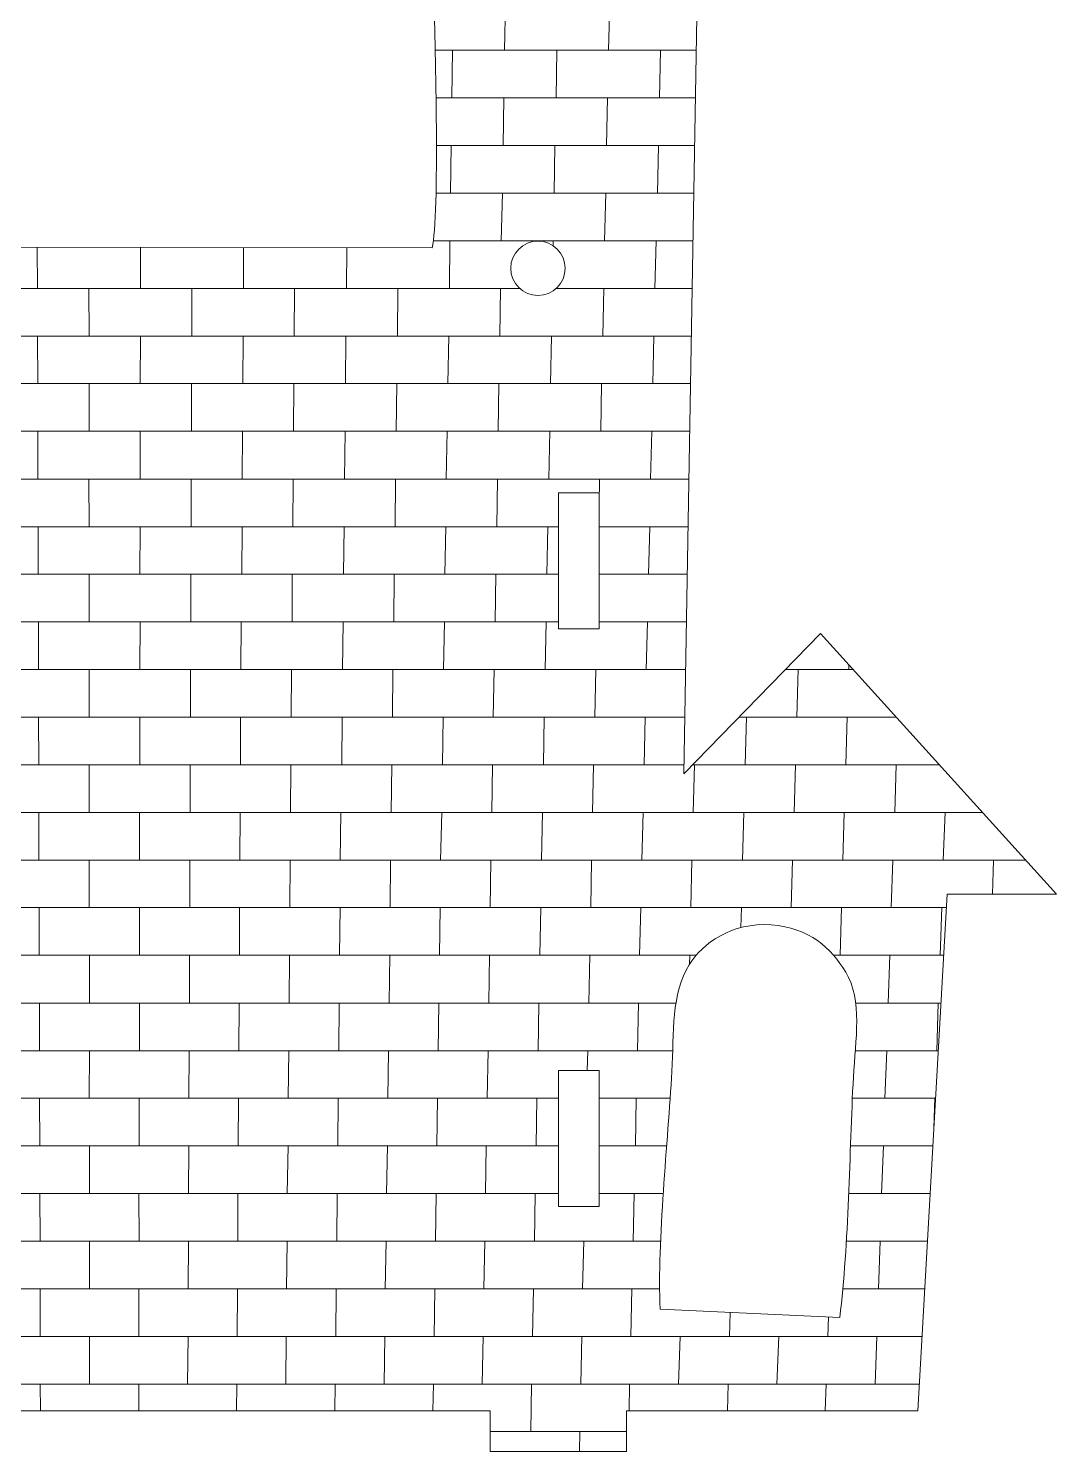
# Model space of a CAD drawing. Header units: millimetres. Extents: x 170 to 862, y -190 to 818.
# Drawn here: x 389.9 to 465.4, y -79.3 to 25.2 of the extents above; entities that cross this region are included whole.
import ezdxf

# ---------------------------------------------------------------- set-up
doc = ezdxf.new("R2010")
doc.units = ezdxf.units.MM
doc.header["$MEASUREMENT"] = 0
doc.layers.add('layer 1', color=7, linetype='Continuous')

msp = doc.modelspace()

# ---------------------------------------------------------------- linework, layer by layer
at = {"layer": 'layer 1', "color": 250, "lineweight": 9}
for points, knots in [([(319.8682, -76.3493), (319.8682, -76.3493), (343.8514, -76.3493), (343.8514, -76.3493), (343.8514, -76.3493), (343.8514, -76.3493), (343.8514, -79.3493), (343.8514, -79.3493), (343.8514, -79.3493), (343.8514, -79.3493), (353.8514, -79.3493), (353.8514, -79.3493), (353.8514, -79.3493), (353.8514, -79.3493), (353.8514, -76.3493), (353.8514, -76.3493), (353.8514, -76.3493), (353.8514, -76.3493), (423.8514, -76.3493), (423.8514, -76.3493), (423.8514, -76.3493), (423.8514, -76.3493), (423.8514, -79.3493), (423.8514, -79.3493), (423.8514, -79.3493), (423.8514, -79.3493), (433.8514, -79.3493), (433.8514, -79.3493), (433.8514, -79.3493), (433.8514, -79.3493), (433.8514, -76.3493), (433.8514, -76.3493), (433.8514, -76.3493), (433.8514, -76.3493), (455.2614, -76.3493), (455.2614, -76.3493), (455.2614, -76.3493), (455.2614, -76.3493), (457.417, -38.3999), (457.417, -38.3999), (457.417, -38.3999), (457.417, -38.3999), (465.449, -38.4031), (465.449, -38.4031), (465.449, -38.4031), (465.449, -38.4031), (448.1188, -19.24), (448.1188, -19.24), (448.1188, -19.24), (448.1188, -19.24), (438.0659, -29.5627), (438.0659, -29.5627), (438.0659, -29.5627), (438.0659, -29.5627), (439.0461, 27.5222), (439.0461, 27.5222), (439.0461, 27.5222), (439.0461, 27.5222), (456.0759, 27.3166), (456.0759, 27.3166), (456.0759, 27.3166), (454.5247, 28.3391), (452.9206, 28.9806), (451.3288, 30.0274), (451.3288, 30.0274), (444.0283, 34.8289), (437.2336, 40.3103), (432.8351, 48.2183), (432.8351, 48.2183), (430.8404, 51.8047), (430.1982, 54.4117), (429.1919, 58.8511), (429.1919, 58.8511), (428.3867, 57.4735), (427.9704, 55.4868), (427.2897, 53.819), (427.2897, 53.819), (426.6375, 52.2224), (425.9348, 50.3539), (425.2118, 48.8866), (425.2118, 48.8866), (423.4478, 45.3056), (422.1823, 43.0957), (420.1405, 39.9896), (420.1405, 39.9896), (415.8221, 33.42), (412.0871, 30.4764), (405.2336, 27.3613), (405.2336, 27.3613), (405.2336, 27.3613), (419.7266, 27.3214), (419.7266, 27.3214), (419.7266, 27.3214), (419.7929, 24.0482), (420.1467, 11.4736), (419.5791, 9.0804), (419.5791, 9.0804), (419.5791, 9.0804), (389.2877, 9.1505), (389.2877, 9.1505), (389.2877, 9.1505), (389.2877, 9.1505), (389.2097, 19.9821), (389.2097, 19.9821), (389.2097, 19.9821), (389.2097, 19.9821), (375.1066, 19.9921), (375.1066, 19.9921), (375.1066, 19.9921), (375.1066, 19.9921), (375.0034, 10.6007), (375.0034, 10.6007), (375.0034, 10.6007), (373.7262, 10.5512), (365.8784, 11.7012), (365.0527, 12.1687), (365.0527, 12.1687), (364.3386, 13.3816), (364.7405, 43.9697), (364.7927, 48.2832), (364.7927, 48.2832), (364.7927, 48.2832), (380.841, 48.2946), (380.841, 48.2946), (380.841, 48.2946), (380.74, 50.0304), (372.5591, 76.3162), (372.0121, 76.9632), (372.0121, 76.9632), (370.5152, 75.3409), (369.3858, 73.5545), (368.0849, 71.9493), (368.0849, 71.9493), (367.08, 70.71), (365.1664, 67.9084), (364.0811, 67.1754), (364.0811, 67.1754), (364.0811, 67.1754), (361.8784, 86.5585), (361.8784, 86.5585), (361.8784, 86.5585), (361.8784, 86.5585), (370.849, 86.6342), (370.849, 86.6342), (370.849, 86.6342), (370.0796, 88.0788), (368.4572, 90.101), (367.4871, 91.4431), (367.4871, 91.4431), (367.4871, 91.4431), (357.5621, 105.0883), (357.5621, 105.0883), (357.5621, 105.0883), (357.2269, 105.5332), (357.5734, 105.1591), (357.1671, 105.5796), (357.1671, 105.5796), (356.1305, 105.1028), (348.9504, 94.0412), (347.2331, 91.6573), (347.2331, 91.6573), (346.3093, 90.3753), (344.6368, 88.2551), (344.15, 86.9333), (344.15, 86.9333), (344.15, 86.9333), (351.9541, 86.9095), (351.9541, 86.9095), (351.9541, 86.9095), (352.0332, 84.6329), (350.0687, 75.6664), (349.5194, 72.157), (349.5194, 72.157), (349.3904, 71.3339), (349.2481, 70.5302), (349.113, 69.7136), (349.113, 69.7136), (349.113, 69.7136), (348.6788, 68.059), (348.6788, 68.059), (348.6788, 68.059), (348.6557, 68.0046), (348.5784, 67.7984), (348.5605, 67.842), (348.5605, 67.842), (348.5423, 67.886), (348.4821, 67.6949), (348.4347, 67.6268), (348.4347, 67.6268), (347.1042, 68.7098), (341.775, 75.8813), (340.5756, 76.9722), (340.5756, 76.9722), (339.9213, 76.3166), (338.5503, 71.3267), (338.2625, 70.3404), (338.2625, 70.3404), (337.2916, 67.0125), (332.0226, 51.5819), (331.8762, 49.7729), (331.8762, 49.7729), (331.8762, 49.7729), (346.2141, 49.7341), (346.2141, 49.7341), (346.2141, 49.7341), (346.2141, 49.7341), (342.3815, 24.6508), (342.3815, 24.6508), (342.3815, 24.6508), (341.7919, 21.3147), (342.0171, 19.978), (339.7257, 17.6474), (339.7257, 17.6474), (335.4128, 13.2606), (332.6263, 23.977), (331.9312, 27.3864), (331.9312, 27.3864), (331.2495, 30.7291), (329.9399, 41.8474), (328.6414, 42.8723), (328.6414, 42.8723), (325.0137, 40.4062), (322.5037, 16.4008), (305.2906, 6.0829), (305.2906, 6.0829), (303.3224, 4.9033), (301.0372, 4.6321), (299.2357, 3.6729), (299.2357, 3.6729), (299.2357, 3.6729), (315.3308, 3.5058), (315.3308, 3.5058), (315.3308, 3.5058), (316.0012, 1.9718), (317.4623, -31.6547), (317.6706, -36.4826), (317.6706, -36.4826), (318.2379, -49.6303), (319.5061, -63.2277), (319.8682, -76.3493)], [0, 0, 0, 0, 0.01639344, 0.01639344, 0.01639344, 0.01639344, 0.03278689, 0.03278689, 0.03278689, 0.03278689, 0.04918033, 0.04918033, 0.04918033, 0.04918033, 0.06557377, 0.06557377, 0.06557377, 0.06557377, 0.08196721, 0.08196721, 0.08196721, 0.08196721, 0.09836066, 0.09836066, 0.09836066, 0.09836066, 0.1147541, 0.1147541, 0.1147541, 0.1147541, 0.13114754, 0.13114754, 0.13114754, 0.13114754, 0.14754098, 0.14754098, 0.14754098, 0.14754098, 0.16393443, 0.16393443, 0.16393443, 0.16393443, 0.18032787, 0.18032787, 0.18032787, 0.18032787, 0.19672131, 0.19672131, 0.19672131, 0.19672131, 0.21311475, 0.21311475, 0.21311475, 0.21311475, 0.2295082, 0.2295082, 0.2295082, 0.2295082, 0.24590164, 0.24590164, 0.24590164, 0.24590164, 0.26229508, 0.26229508, 0.26229508, 0.26229508, 0.27868852, 0.27868852, 0.27868852, 0.27868852, 0.29508197, 0.29508197, 0.29508197, 0.29508197, 0.31147541, 0.31147541, 0.31147541, 0.31147541, 0.32786885, 0.32786885, 0.32786885, 0.32786885, 0.3442623, 0.3442623, 0.3442623, 0.3442623, 0.36065574, 0.36065574, 0.36065574, 0.36065574, 0.37704918, 0.37704918, 0.37704918, 0.37704918, 0.39344262, 0.39344262, 0.39344262, 0.39344262, 0.40983607, 0.40983607, 0.40983607, 0.40983607, 0.42622951, 0.42622951, 0.42622951, 0.42622951, 0.44262295, 0.44262295, 0.44262295, 0.44262295, 0.45901639, 0.45901639, 0.45901639, 0.45901639, 0.47540984, 0.47540984, 0.47540984, 0.47540984, 0.49180328, 0.49180328, 0.49180328, 0.49180328, 0.50819672, 0.50819672, 0.50819672, 0.50819672, 0.52459016, 0.52459016, 0.52459016, 0.52459016, 0.54098361, 0.54098361, 0.54098361, 0.54098361, 0.55737705, 0.55737705, 0.55737705, 0.55737705, 0.57377049, 0.57377049, 0.57377049, 0.57377049, 0.59016393, 0.59016393, 0.59016393, 0.59016393, 0.60655738, 0.60655738, 0.60655738, 0.60655738, 0.62295082, 0.62295082, 0.62295082, 0.62295082, 0.63934426, 0.63934426, 0.63934426, 0.63934426, 0.6557377, 0.6557377, 0.6557377, 0.6557377, 0.67213115, 0.67213115, 0.67213115, 0.67213115, 0.68852459, 0.68852459, 0.68852459, 0.68852459, 0.70491803, 0.70491803, 0.70491803, 0.70491803, 0.72131148, 0.72131148, 0.72131148, 0.72131148, 0.73770492, 0.73770492, 0.73770492, 0.73770492, 0.75409836, 0.75409836, 0.75409836, 0.75409836, 0.7704918, 0.7704918, 0.7704918, 0.7704918, 0.78688525, 0.78688525, 0.78688525, 0.78688525, 0.80327869, 0.80327869, 0.80327869, 0.80327869, 0.81967213, 0.81967213, 0.81967213, 0.81967213, 0.83606557, 0.83606557, 0.83606557, 0.83606557, 0.85245902, 0.85245902, 0.85245902, 0.85245902, 0.86885246, 0.86885246, 0.86885246, 0.86885246, 0.8852459, 0.8852459, 0.8852459, 0.8852459, 0.90163934, 0.90163934, 0.90163934, 0.90163934, 0.91803279, 0.91803279, 0.91803279, 0.91803279, 0.93442623, 0.93442623, 0.93442623, 0.93442623, 0.95081967, 0.95081967, 0.95081967, 0.95081967, 0.96721311, 0.96721311, 0.96721311, 0.96721311, 1, 1, 1, 1]), ([(427.3514, 9.5847), (428.456, 9.5847), (429.3514, 8.6893), (429.3514, 7.5847), (429.3514, 7.5847), (429.3514, 6.4801), (428.456, 5.5847), (427.3514, 5.5847), (427.3514, 5.5847), (426.2468, 5.5847), (425.3514, 6.4801), (425.3514, 7.5847), (425.3514, 7.5847), (425.3514, 8.6893), (426.2468, 9.5847), (427.3514, 9.5847)], [0, 0, 0, 0, 0.2, 0.2, 0.2, 0.2, 0.4, 0.4, 0.4, 0.4, 0.6, 0.6, 0.6, 0.6, 1, 1, 1, 1]), ([(428.8514, -8.9153), (428.8514, -8.9153), (431.8514, -8.9153), (431.8514, -8.9153), (431.8514, -8.9153), (431.8514, -8.9153), (431.8514, -18.9153), (431.8514, -18.9153), (431.8514, -18.9153), (431.8514, -18.9153), (428.8514, -18.9153), (428.8514, -18.9153), (428.8514, -18.9153), (428.8514, -18.9153), (428.8514, -8.9153), (428.8514, -8.9153)], [0, 0, 0, 0, 0.2, 0.2, 0.2, 0.2, 0.4, 0.4, 0.4, 0.4, 0.6, 0.6, 0.6, 0.6, 1, 1, 1, 1]), ([(449.5219, -69.5023), (449.5219, -69.5023), (436.3305, -68.8821), (436.3305, -68.8821), (436.3305, -68.8821), (436.0922, -63.8821), (436.9132, -56.5634), (437.1888, -51.4194), (437.1888, -51.4194), (437.3403, -48.5888), (437.1416, -45.6935), (438.461, -43.5806), (438.461, -43.5806), (439.443, -42.0085), (441.5819, -40.4493), (444.4776, -40.6532), (444.4776, -40.6532), (447.2913, -40.8509), (448.9243, -42.394), (449.9585, -44.1187), (449.9585, -44.1187), (451.2188, -46.2203), (450.6745, -49.05), (450.5251, -51.8414), (450.5251, -51.8414), (450.2269, -57.4077), (450.2013, -64.0902), (449.5219, -69.5023)], [0, 0, 0, 0, 0.125, 0.125, 0.125, 0.125, 0.25, 0.25, 0.25, 0.25, 0.375, 0.375, 0.375, 0.375, 0.5, 0.5, 0.5, 0.5, 0.625, 0.625, 0.625, 0.625, 0.75, 0.75, 0.75, 0.75, 1, 1, 1, 1]), ([(428.8514, -51.3493), (428.8514, -51.3493), (431.8514, -51.3493), (431.8514, -51.3493), (431.8514, -51.3493), (431.8514, -51.3493), (431.8514, -61.3493), (431.8514, -61.3493), (431.8514, -61.3493), (431.8514, -61.3493), (428.8514, -61.3493), (428.8514, -61.3493), (428.8514, -61.3493), (428.8514, -61.3493), (428.8514, -51.3493), (428.8514, -51.3493)], [0, 0, 0, 0, 0.2, 0.2, 0.2, 0.2, 0.4, 0.4, 0.4, 0.4, 0.6, 0.6, 0.6, 0.6, 1, 1, 1, 1])]:
    msp.add_open_spline(points, degree=3, knots=knots, dxfattribs=at)
at = {"layer": 'layer 1', "color": 242, "lineweight": 9}
for points in [[(424.9663, 27.1012), (424.9663, 27.1012), (424.8895, 23.6047), (424.8895, 23.6047)], [(432.5439, 23.6047), (432.5439, 23.6047), (432.6207, 27.1012), (432.6207, 27.1012)], [(419.8077, 23.6047), (419.8077, 23.6047), (438.9788, 23.6047), (438.9788, 23.6047)], [(421.0751, 23.6047), (421.0751, 23.6047), (421.0239, 20.1082), (421.0239, 20.1082)], [(428.6783, 20.1082), (428.6783, 20.1082), (428.7295, 23.6047), (428.7295, 23.6047)], [(436.3583, 23.6047), (436.3583, 23.6047), (436.2815, 20.1082), (436.2815, 20.1082)], [(419.8677, 20.1082), (419.8677, 20.1082), (438.9188, 20.1082), (438.9188, 20.1082)], [(424.8383, 20.1082), (424.8383, 20.1082), (424.7871, 16.6117), (424.7871, 16.6117)], [(432.3903, 16.6117), (432.3903, 16.6117), (432.4671, 20.1082), (432.4671, 20.1082)], [(419.8959, 16.6117), (419.8959, 16.6117), (438.8588, 16.6117), (438.8588, 16.6117)], [(420.9727, 16.6117), (420.9727, 16.6117), (420.9215, 13.1152), (420.9215, 13.1152)], [(428.5503, 13.1152), (428.5503, 13.1152), (428.6015, 16.6117), (428.6015, 16.6117)], [(436.2047, 16.6117), (436.2047, 16.6117), (436.1279, 13.1152), (436.1279, 13.1152)], [(419.867, 13.1152), (419.867, 13.1152), (438.7987, 13.1152), (438.7987, 13.1152)], [(424.7359, 13.1152), (424.7359, 13.1152), (424.6591, 9.5998), (424.6591, 9.5998)], [(432.2367, 9.5998), (432.2367, 9.5998), (432.3391, 13.1152), (432.3391, 13.1152)], [(419.669, 9.5998), (419.669, 9.5998), (438.7384, 9.5998), (438.7384, 9.5998)], [(420.8703, 9.5998), (420.8703, 9.5998), (420.8447, 6.1033), (420.8447, 6.1033)], [(428.4657, 9.2457), (428.4657, 9.2457), (428.4735, 9.5998), (428.4735, 9.5998)], [(436.0255, 9.5998), (436.0255, 9.5998), (435.9487, 6.1033), (435.9487, 6.1033)], [(390.5632, 9.1475), (390.5632, 9.1475), (390.5855, 6.1033), (390.5855, 6.1033)], [(398.1631, 6.1033), (398.1631, 6.1033), (398.1631, 9.13), (398.1631, 9.13)], [(405.7151, 9.1125), (405.7151, 9.1125), (405.7151, 6.1033), (405.7151, 6.1033)], [(413.2927, 6.1033), (413.2927, 6.1033), (413.3146, 9.0949), (413.3146, 9.0949)], [(305.3235, 6.1033), (305.3235, 6.1033), (426.0077, 6.1033), (426.0077, 6.1033)], [(394.3487, 6.1033), (394.3487, 6.1033), (394.3743, 2.6068), (394.3743, 2.6068)], [(401.9263, 2.6068), (401.9263, 2.6068), (401.9263, 6.1033), (401.9263, 6.1033)], [(409.4783, 6.1033), (409.4783, 6.1033), (409.4527, 2.6068), (409.4527, 2.6068)], [(417.0303, 2.6068), (417.0303, 2.6068), (417.0559, 6.1033), (417.0559, 6.1033)], [(424.6079, 6.1033), (424.6079, 6.1033), (424.5567, 2.6068), (424.5567, 2.6068)], [(428.6951, 6.1033), (428.6951, 6.1033), (438.6783, 6.1033), (438.6783, 6.1033)], [(432.1087, 2.6068), (432.1087, 2.6068), (432.1855, 6.1033), (432.1855, 6.1033)], [(315.4988, 2.6068), (315.4988, 2.6068), (438.6183, 2.6068), (438.6183, 2.6068)], [(390.5855, 2.6068), (390.5855, 2.6068), (390.6111, -0.8897), (390.6111, -0.8897)], [(398.1375, -0.8897), (398.1375, -0.8897), (398.1631, 2.6068), (398.1631, 2.6068)], [(405.6895, 2.6068), (405.6895, 2.6068), (405.6639, -0.8897), (405.6639, -0.8897)], [(413.2159, -0.8897), (413.2159, -0.8897), (413.2415, 2.6068), (413.2415, 2.6068)], [(420.7935, 2.6068), (420.7935, 2.6068), (420.7423, -0.8897), (420.7423, -0.8897)], [(428.2687, -0.8897), (428.2687, -0.8897), (428.3455, 2.6068), (428.3455, 2.6068)], [(435.8719, 2.6068), (435.8719, 2.6068), (435.7951, -0.8897), (435.7951, -0.8897)], [(332.9046, -0.8897), (332.9046, -0.8897), (438.5582, -0.8897), (438.5582, -0.8897)], [(394.3743, -0.8897), (394.3743, -0.8897), (394.3743, -4.3862), (394.3743, -4.3862)], [(401.9007, -4.3862), (401.9007, -4.3862), (401.9007, -0.8897), (401.9007, -0.8897)], [(409.4271, -0.8897), (409.4271, -0.8897), (409.4015, -4.3862), (409.4015, -4.3862)], [(416.9279, -4.3862), (416.9279, -4.3862), (416.9791, -0.8897), (416.9791, -0.8897)], [(424.4799, -0.8897), (424.4799, -0.8897), (424.4287, -4.3862), (424.4287, -4.3862)], [(431.9807, -4.3862), (431.9807, -4.3862), (432.0319, -0.8897), (432.0319, -0.8897)], [(334.6605, -4.3862), (334.6605, -4.3862), (438.4982, -4.3862), (438.4982, -4.3862)], [(390.6111, -4.3862), (390.6111, -4.3862), (390.6111, -7.9016), (390.6111, -7.9016)], [(398.1375, -7.9016), (398.1375, -7.9016), (398.1375, -4.3862), (398.1375, -4.3862)], [(405.6383, -4.3862), (405.6383, -4.3862), (405.6127, -7.9016), (405.6127, -7.9016)], [(413.1391, -7.9016), (413.1391, -7.9016), (413.1903, -4.3862), (413.1903, -4.3862)], [(420.6911, -4.3862), (420.6911, -4.3862), (420.6143, -7.9016), (420.6143, -7.9016)], [(428.1407, -7.9016), (428.1407, -7.9016), (428.2175, -4.3862), (428.2175, -4.3862)], [(435.7183, -4.3862), (435.7183, -4.3862), (435.6159, -7.9016), (435.6159, -7.9016)], [(334.951, -7.9016), (334.951, -7.9016), (438.4378, -7.9016), (438.4378, -7.9016)], [(394.3487, -7.9016), (394.3487, -7.9016), (394.3743, -11.3981), (394.3743, -11.3981)], [(401.8751, -11.3981), (401.8751, -11.3981), (401.8751, -7.9016), (401.8751, -7.9016)], [(409.3759, -7.9016), (409.3759, -7.9016), (409.3503, -11.3981), (409.3503, -11.3981)], [(416.8511, -11.3981), (416.8511, -11.3981), (416.8767, -7.9016), (416.8767, -7.9016)], [(424.3775, -7.9016), (424.3775, -7.9016), (424.3263, -11.3981), (424.3263, -11.3981)], [(431.8514, -9.7386), (431.8514, -9.7386), (431.8783, -7.9016), (431.8783, -7.9016)], [(348.8514, -11.3981), (348.8514, -11.3981), (428.8514, -11.3981), (428.8514, -11.3981)], [(390.6367, -11.3981), (390.6367, -11.3981), (390.6367, -14.8946), (390.6367, -14.8946)], [(398.1119, -14.8946), (398.1119, -14.8946), (398.1375, -11.3981), (398.1375, -11.3981)], [(405.6127, -11.3981), (405.6127, -11.3981), (405.5871, -14.8946), (405.5871, -14.8946)], [(413.0623, -14.8946), (413.0623, -14.8946), (413.1135, -11.3981), (413.1135, -11.3981)], [(420.5887, -11.3981), (420.5887, -11.3981), (420.5119, -14.8946), (420.5119, -14.8946)], [(428.0127, -14.8946), (428.0127, -14.8946), (428.0895, -11.3981), (428.0895, -11.3981)], [(431.8514, -11.3981), (431.8514, -11.3981), (438.3778, -11.3981), (438.3778, -11.3981)], [(435.5647, -11.3981), (435.5647, -11.3981), (435.4623, -14.8946), (435.4623, -14.8946)], [(348.8514, -14.8946), (348.8514, -14.8946), (428.8514, -14.8946), (428.8514, -14.8946)], [(394.3743, -14.8946), (394.3743, -14.8946), (394.3743, -18.3911), (394.3743, -18.3911)], [(401.8495, -18.3911), (401.8495, -18.3911), (401.8495, -14.8946), (401.8495, -14.8946)], [(409.2991, -14.8946), (409.2991, -14.8946), (409.2991, -18.3911), (409.2991, -18.3911)], [(416.7743, -18.3911), (416.7743, -18.3911), (416.7999, -14.8946), (416.7999, -14.8946)], [(424.2495, -14.8946), (424.2495, -14.8946), (424.1983, -18.3911), (424.1983, -18.3911)], [(431.8514, -14.8946), (431.8514, -14.8946), (438.3178, -14.8946), (438.3178, -14.8946)], [(348.8514, -18.3911), (348.8514, -18.3911), (428.8514, -18.3911), (428.8514, -18.3911)], [(390.6623, -18.3911), (390.6623, -18.3911), (390.6623, -21.8876), (390.6623, -21.8876)], [(398.1119, -21.8876), (398.1119, -21.8876), (398.1375, -18.3911), (398.1375, -18.3911)], [(405.5615, -18.3911), (405.5615, -18.3911), (405.5359, -21.8876), (405.5359, -21.8876)], [(412.9855, -21.8876), (412.9855, -21.8876), (413.0367, -18.3911), (413.0367, -18.3911)], [(420.4863, -18.3911), (420.4863, -18.3911), (420.4095, -21.8876), (420.4095, -21.8876)], [(427.8847, -21.8876), (427.8847, -21.8876), (427.9615, -18.3911), (427.9615, -18.3911)], [(431.8514, -18.3911), (431.8514, -18.3911), (438.2577, -18.3911), (438.2577, -18.3911)], [(435.4111, -18.3911), (435.4111, -18.3911), (435.3087, -21.8876), (435.3087, -21.8876)], [(335.7554, -21.8876), (335.7554, -21.8876), (438.1977, -21.8876), (438.1977, -21.8876)], [(394.3743, -21.8876), (394.3743, -21.8876), (394.3743, -25.403), (394.3743, -25.403)], [(401.8239, -25.403), (401.8239, -25.403), (401.8239, -21.8876), (401.8239, -21.8876)], [(409.2479, -21.8876), (409.2479, -21.8876), (409.2223, -25.403), (409.2223, -25.403)], [(416.6719, -25.403), (416.6719, -25.403), (416.6975, -21.8876), (416.6975, -21.8876)], [(424.1471, -21.8876), (424.1471, -21.8876), (424.0703, -25.403), (424.0703, -25.403)], [(431.5199, -25.403), (431.5199, -25.403), (431.5967, -21.8876), (431.5967, -21.8876)], [(445.5404, -21.8876), (445.5404, -21.8876), (450.5132, -21.8876), (450.5132, -21.8876)], [(446.3679, -25.403), (446.3679, -25.403), (446.4703, -21.8876), (446.4703, -21.8876)], [(450.1952, -21.536), (450.1952, -21.536), (450.1823, -21.8876), (450.1823, -21.8876)], [(335.9186, -25.403), (335.9186, -25.403), (438.1373, -25.403), (438.1373, -25.403)], [(390.6623, -25.403), (390.6623, -25.403), (390.6879, -28.8995), (390.6879, -28.8995)], [(398.1119, -28.8995), (398.1119, -28.8995), (398.1119, -25.403), (398.1119, -25.403)], [(405.5103, -25.403), (405.5103, -25.403), (405.5103, -28.8995), (405.5103, -28.8995)], [(412.9343, -28.8995), (412.9343, -28.8995), (412.9599, -25.403), (412.9599, -25.403)], [(420.3839, -25.403), (420.3839, -25.403), (420.3327, -28.8995), (420.3327, -28.8995)], [(427.7567, -28.8995), (427.7567, -28.8995), (427.8079, -25.403), (427.8079, -25.403)], [(435.2319, -25.403), (435.2319, -25.403), (435.1551, -28.8995), (435.1551, -28.8995)], [(442.1169, -25.403), (442.1169, -25.403), (453.6923, -25.403), (453.6923, -25.403)], [(442.5791, -28.8995), (442.5791, -28.8995), (442.6815, -25.403), (442.6815, -25.403)], [(450.0799, -25.403), (450.0799, -25.403), (449.9775, -28.8995), (449.9775, -28.8995)], [(317.3336, -28.8995), (317.3336, -28.8995), (438.0773, -28.8995), (438.0773, -28.8995)], [(394.3743, -28.8995), (394.3743, -28.8995), (394.3743, -32.396), (394.3743, -32.396)], [(401.7983, -32.396), (401.7983, -32.396), (401.7983, -28.8995), (401.7983, -28.8995)], [(409.1967, -28.8995), (409.1967, -28.8995), (409.1711, -32.396), (409.1711, -32.396)], [(416.5695, -32.396), (416.5695, -32.396), (416.6207, -28.8995), (416.6207, -28.8995)], [(424.0191, -28.8995), (424.0191, -28.8995), (423.9679, -32.396), (423.9679, -32.396)], [(431.3663, -32.396), (431.3663, -32.396), (431.4431, -28.8995), (431.4431, -28.8995)], [(438.7118, -28.8995), (438.7118, -28.8995), (456.8544, -28.8995), (456.8544, -28.8995)], [(438.8415, -28.8995), (438.8415, -28.8995), (438.7647, -32.396), (438.7647, -32.396)], [(446.1631, -32.396), (446.1631, -32.396), (446.2655, -28.8995), (446.2655, -28.8995)], [(453.6639, -28.8995), (453.6639, -28.8995), (453.5615, -32.396), (453.5615, -32.396)], [(317.4914, -32.396), (317.4914, -32.396), (460.0165, -32.396), (460.0165, -32.396)], [(390.6879, -32.396), (390.6879, -32.396), (390.6879, -35.8925), (390.6879, -35.8925)], [(398.0863, -35.8925), (398.0863, -35.8925), (398.0863, -32.396), (398.0863, -32.396)], [(405.4847, -32.396), (405.4847, -32.396), (405.4591, -35.8925), (405.4591, -35.8925)], [(412.8319, -35.8925), (412.8319, -35.8925), (412.8831, -32.396), (412.8831, -32.396)], [(420.2815, -32.396), (420.2815, -32.396), (420.2047, -35.8925), (420.2047, -35.8925)], [(427.6031, -35.8925), (427.6031, -35.8925), (427.6799, -32.396), (427.6799, -32.396)], [(435.0783, -32.396), (435.0783, -32.396), (434.9759, -35.8925), (434.9759, -35.8925)], [(442.3743, -35.8925), (442.3743, -35.8925), (442.4767, -32.396), (442.4767, -32.396)], [(449.8495, -32.396), (449.8495, -32.396), (449.7471, -35.8925), (449.7471, -35.8925)], [(457.1199, -35.8925), (457.1199, -35.8925), (457.2735, -32.396), (457.2735, -32.396)], [(317.6451, -35.8925), (317.6451, -35.8925), (463.1785, -35.8925), (463.1785, -35.8925)], [(394.3743, -35.8925), (394.3743, -35.8925), (394.3743, -39.389), (394.3743, -39.389)], [(401.7727, -39.389), (401.7727, -39.389), (401.7727, -35.8925), (401.7727, -35.8925)], [(409.1455, -35.8925), (409.1455, -35.8925), (409.1199, -39.389), (409.1199, -39.389)], [(416.4927, -39.389), (416.4927, -39.389), (416.5183, -35.8925), (416.5183, -35.8925)], [(423.8911, -35.8925), (423.8911, -35.8925), (423.8399, -39.389), (423.8399, -39.389)], [(431.2383, -39.389), (431.2383, -39.389), (431.2895, -35.8925), (431.2895, -35.8925)], [(438.6623, -35.8925), (438.6623, -35.8925), (438.5855, -39.389), (438.5855, -39.389)], [(445.9583, -39.389), (445.9583, -39.389), (446.0607, -35.8925), (446.0607, -35.8925)], [(453.4335, -35.8925), (453.4335, -35.8925), (453.3055, -39.389), (453.3055, -39.389)], [(460.7328, -38.4012), (460.7328, -38.4012), (460.8063, -35.8925), (460.8063, -35.8925)], [(317.8065, -39.389), (317.8065, -39.389), (457.3608, -39.389), (457.3608, -39.389)], [(390.7135, -39.389), (390.7135, -39.389), (390.7135, -42.8855), (390.7135, -42.8855)], [(398.0863, -42.8855), (398.0863, -42.8855), (398.0863, -39.389), (398.0863, -39.389)], [(405.4335, -39.389), (405.4335, -39.389), (405.4335, -42.8855), (405.4335, -42.8855)], [(412.7807, -42.8855), (412.7807, -42.8855), (412.8319, -39.389), (412.8319, -39.389)], [(420.1791, -39.389), (420.1791, -39.389), (420.1279, -42.8855), (420.1279, -42.8855)], [(427.5007, -42.8855), (427.5007, -42.8855), (427.5519, -39.389), (427.5519, -39.389)], [(434.8991, -39.389), (434.8991, -39.389), (434.8223, -42.8855), (434.8223, -42.8855)], [(442.2546, -40.8524), (442.2546, -40.8524), (442.2975, -39.389), (442.2975, -39.389)], [(449.6447, -39.389), (449.6447, -39.389), (449.5423, -42.8855), (449.5423, -42.8855)], [(456.8895, -42.8855), (456.8895, -42.8855), (457.0175, -39.389), (457.0175, -39.389)], [(336.4827, -42.8855), (336.4827, -42.8855), (438.9751, -42.8855), (438.9751, -42.8855)], [(394.3999, -42.8855), (394.3999, -42.8855), (394.3999, -46.4009), (394.3999, -46.4009)], [(401.7471, -46.4009), (401.7471, -46.4009), (401.7471, -42.8855), (401.7471, -42.8855)], [(409.0943, -42.8855), (409.0943, -42.8855), (409.0687, -46.4009), (409.0687, -46.4009)], [(416.4159, -46.4009), (416.4159, -46.4009), (416.4671, -42.8855), (416.4671, -42.8855)], [(423.7887, -42.8855), (423.7887, -42.8855), (423.7375, -46.4009), (423.7375, -46.4009)], [(431.0847, -46.4009), (431.0847, -46.4009), (431.1615, -42.8855), (431.1615, -42.8855)], [(438.5087, -42.8855), (438.5087, -42.8855), (438.4898, -43.5354), (438.4898, -43.5354)], [(449.0685, -42.8855), (449.0685, -42.8855), (457.1622, -42.8855), (457.1622, -42.8855)], [(453.2031, -42.8855), (453.2031, -42.8855), (453.0751, -46.4009), (453.0751, -46.4009)], [(337.993, -46.4009), (337.993, -46.4009), (437.4927, -46.4009), (437.4927, -46.4009)], [(390.7391, -46.4009), (390.7391, -46.4009), (390.7391, -49.8974), (390.7391, -49.8974)], [(398.0863, -49.8974), (398.0863, -49.8974), (398.0863, -46.4009), (398.0863, -46.4009)], [(405.4079, -46.4009), (405.4079, -46.4009), (405.3823, -49.8974), (405.3823, -49.8974)], [(412.7295, -49.8974), (412.7295, -49.8974), (412.7551, -46.4009), (412.7551, -46.4009)], [(420.0767, -46.4009), (420.0767, -46.4009), (420.0255, -49.8974), (420.0255, -49.8974)], [(427.3727, -49.8974), (427.3727, -49.8974), (427.4239, -46.4009), (427.4239, -46.4009)], [(434.7455, -46.4009), (434.7455, -46.4009), (434.6687, -49.8974), (434.6687, -49.8974)], [(450.6945, -46.4009), (450.6945, -46.4009), (456.9625, -46.4009), (456.9625, -46.4009)], [(456.6591, -49.8974), (456.6591, -49.8974), (456.7615, -46.4009), (456.7615, -46.4009)], [(338.2388, -49.8974), (338.2388, -49.8974), (437.2472, -49.8974), (437.2472, -49.8974)], [(394.3999, -49.8974), (394.3999, -49.8974), (394.3743, -53.3939), (394.3743, -53.3939)], [(401.6959, -53.3939), (401.6959, -53.3939), (401.7215, -49.8974), (401.7215, -49.8974)], [(409.0431, -49.8974), (409.0431, -49.8974), (408.9919, -53.3939), (408.9919, -53.3939)], [(416.3135, -53.3939), (416.3135, -53.3939), (416.3647, -49.8974), (416.3647, -49.8974)], [(423.6863, -49.8974), (423.6863, -49.8974), (423.6095, -53.3939), (423.6095, -53.3939)], [(430.976, -51.3493), (430.976, -51.3493), (431.0079, -49.8974), (431.0079, -49.8974)], [(450.6657, -49.8974), (450.6657, -49.8974), (456.7639, -49.8974), (456.7639, -49.8974)], [(452.9727, -49.8974), (452.9727, -49.8974), (452.8447, -53.3939), (452.8447, -53.3939)], [(348.8514, -53.3939), (348.8514, -53.3939), (428.8514, -53.3939), (428.8514, -53.3939)], [(390.7391, -53.3939), (390.7391, -53.3939), (390.7647, -56.8904), (390.7647, -56.8904)], [(398.0607, -56.8904), (398.0607, -56.8904), (398.0607, -53.3939), (398.0607, -53.3939)], [(405.3567, -53.3939), (405.3567, -53.3939), (405.3311, -56.8904), (405.3311, -56.8904)], [(412.6527, -56.8904), (412.6527, -56.8904), (412.6783, -53.3939), (412.6783, -53.3939)], [(419.9743, -53.3939), (419.9743, -53.3939), (419.9231, -56.8904), (419.9231, -56.8904)], [(427.2191, -56.8904), (427.2191, -56.8904), (427.2703, -53.3939), (427.2703, -53.3939)], [(431.8514, -53.3939), (431.8514, -53.3939), (437.0663, -53.3939), (437.0663, -53.3939)], [(434.5663, -53.3939), (434.5663, -53.3939), (434.5151, -56.8904), (434.5151, -56.8904)], [(450.4495, -53.3939), (450.4495, -53.3939), (456.5653, -53.3939), (456.5653, -53.3939)], [(456.4418, -55.5676), (456.4418, -55.5676), (456.5055, -53.3939), (456.5055, -53.3939)], [(348.8514, -56.8904), (348.8514, -56.8904), (428.8514, -56.8904), (428.8514, -56.8904)], [(394.3999, -56.8904), (394.3999, -56.8904), (394.3999, -60.3869), (394.3999, -60.3869)], [(401.6703, -60.3869), (401.6703, -60.3869), (401.6959, -56.8904), (401.6959, -56.8904)], [(408.9919, -56.8904), (408.9919, -56.8904), (408.9407, -60.3869), (408.9407, -60.3869)], [(416.2367, -60.3869), (416.2367, -60.3869), (416.2879, -56.8904), (416.2879, -56.8904)], [(423.5583, -56.8904), (423.5583, -56.8904), (423.5071, -60.3869), (423.5071, -60.3869)], [(431.8514, -56.8904), (431.8514, -56.8904), (436.8083, -56.8904), (436.8083, -56.8904)], [(450.3125, -56.8904), (450.3125, -56.8904), (456.3667, -56.8904), (456.3667, -56.8904)], [(452.7423, -56.8904), (452.7423, -56.8904), (452.5887, -60.3869), (452.5887, -60.3869)], [(348.8514, -60.3869), (348.8514, -60.3869), (428.8514, -60.3869), (428.8514, -60.3869)], [(390.7647, -60.3869), (390.7647, -60.3869), (390.7903, -63.9023), (390.7903, -63.9023)], [(398.0607, -63.9023), (398.0607, -63.9023), (398.0351, -60.3869), (398.0351, -60.3869)], [(405.3055, -60.3869), (405.3055, -60.3869), (405.3055, -63.9023), (405.3055, -63.9023)], [(412.5759, -63.9023), (412.5759, -63.9023), (412.6015, -60.3869), (412.6015, -60.3869)], [(419.8719, -60.3869), (419.8719, -60.3869), (419.8207, -63.9023), (419.8207, -63.9023)], [(427.0911, -63.9023), (427.0911, -63.9023), (427.1423, -60.3869), (427.1423, -60.3869)], [(431.8514, -60.3869), (431.8514, -60.3869), (436.5547, -60.3869), (436.5547, -60.3869)], [(434.4127, -60.3869), (434.4127, -60.3869), (434.3359, -63.9023), (434.3359, -63.9023)], [(450.1807, -60.3869), (450.1807, -60.3869), (456.1681, -60.3869), (456.1681, -60.3869)], [(338.9979, -63.9023), (338.9979, -63.9023), (436.3577, -63.9023), (436.3577, -63.9023)], [(394.3999, -63.9023), (394.3999, -63.9023), (394.3999, -67.3988), (394.3999, -67.3988)], [(401.6447, -67.3988), (401.6447, -67.3988), (401.6703, -63.9023), (401.6703, -63.9023)], [(408.9407, -63.9023), (408.9407, -63.9023), (408.8895, -67.3988), (408.8895, -67.3988)], [(416.1343, -67.3988), (416.1343, -67.3988), (416.2111, -63.9023), (416.2111, -63.9023)], [(423.4559, -63.9023), (423.4559, -63.9023), (423.3791, -67.3988), (423.3791, -67.3988)], [(430.6239, -67.3988), (430.6239, -67.3988), (430.7263, -63.9023), (430.7263, -63.9023)], [(450.009, -63.9023), (450.009, -63.9023), (455.9684, -63.9023), (455.9684, -63.9023)], [(452.4863, -63.9023), (452.4863, -63.9023), (452.3583, -67.3988), (452.3583, -67.3988)], [(339.221, -67.3988), (339.221, -67.3988), (436.29, -67.3988), (436.29, -67.3988)], [(390.7903, -67.3988), (390.7903, -67.3988), (390.7903, -70.8953), (390.7903, -70.8953)], [(398.0351, -70.8953), (398.0351, -70.8953), (398.0351, -67.3988), (398.0351, -67.3988)], [(405.2799, -67.3988), (405.2799, -67.3988), (405.2543, -70.8953), (405.2543, -70.8953)], [(412.4991, -70.8953), (412.4991, -70.8953), (412.5247, -67.3988), (412.5247, -67.3988)], [(419.7695, -67.3988), (419.7695, -67.3988), (419.7183, -70.8953), (419.7183, -70.8953)], [(426.9631, -70.8953), (426.9631, -70.8953), (427.0143, -67.3988), (427.0143, -67.3988)], [(434.2591, -67.3988), (434.2591, -67.3988), (434.1823, -70.8953), (434.1823, -70.8953)], [(449.7495, -67.3988), (449.7495, -67.3988), (455.7698, -67.3988), (455.7698, -67.3988)], [(441.4271, -70.8953), (441.4271, -70.8953), (441.466, -69.1235), (441.466, -69.1235)], [(448.6882, -69.4631), (448.6882, -69.4631), (448.6463, -70.8953), (448.6463, -70.8953)], [(319.6709, -70.8953), (319.6709, -70.8953), (455.5712, -70.8953), (455.5712, -70.8953)], [(394.3999, -70.8953), (394.3999, -70.8953), (394.3999, -74.3918), (394.3999, -74.3918)], [(401.6191, -74.3918), (401.6191, -74.3918), (401.6447, -70.8953), (401.6447, -70.8953)], [(408.8639, -70.8953), (408.8639, -70.8953), (408.8383, -74.3918), (408.8383, -74.3918)], [(416.0575, -74.3918), (416.0575, -74.3918), (416.1087, -70.8953), (416.1087, -70.8953)], [(423.3279, -70.8953), (423.3279, -70.8953), (423.2511, -74.3918), (423.2511, -74.3918)], [(430.4959, -74.3918), (430.4959, -74.3918), (430.5727, -70.8953), (430.5727, -70.8953)], [(437.7919, -70.8953), (437.7919, -70.8953), (437.6895, -74.3918), (437.6895, -74.3918)], [(444.9087, -74.3918), (444.9087, -74.3918), (445.0367, -70.8953), (445.0367, -70.8953)], [(452.2559, -70.8953), (452.2559, -70.8953), (452.1279, -74.3918), (452.1279, -74.3918)], [(319.8077, -74.3918), (319.8077, -74.3918), (455.3726, -74.3918), (455.3726, -74.3918)], [(390.7903, -74.3918), (390.7903, -74.3918), (390.8046, -76.3493), (390.8046, -76.3493)], [(398.0351, -76.3493), (398.0351, -76.3493), (398.0351, -74.3918), (398.0351, -74.3918)], [(405.2287, -74.3918), (405.2287, -74.3918), (405.2144, -76.3493), (405.2144, -76.3493)], [(412.4336, -76.3493), (412.4336, -76.3493), (412.4479, -74.3918), (412.4479, -74.3918)], [(419.6671, -74.3918), (419.6671, -74.3918), (419.6384, -76.3493), (419.6384, -76.3493)], [(426.8351, -77.8883), (426.8351, -77.8883), (426.8863, -74.3918), (426.8863, -74.3918)], [(434.0799, -74.3918), (434.0799, -74.3918), (434.0512, -76.3493), (434.0512, -76.3493)], [(441.2674, -76.3493), (441.2674, -76.3493), (441.3247, -74.3918), (441.3247, -74.3918)], [(448.5183, -74.3918), (448.5183, -74.3918), (448.461, -76.3493), (448.461, -76.3493)], [(423.8514, -77.8883), (423.8514, -77.8883), (433.8514, -77.8883), (433.8514, -77.8883)], [(430.3977, -79.3493), (430.3977, -79.3493), (430.4191, -77.8883), (430.4191, -77.8883)]]:
    msp.add_open_spline(points, degree=3, dxfattribs=at)

doc.saveas('drawing.dxf')
